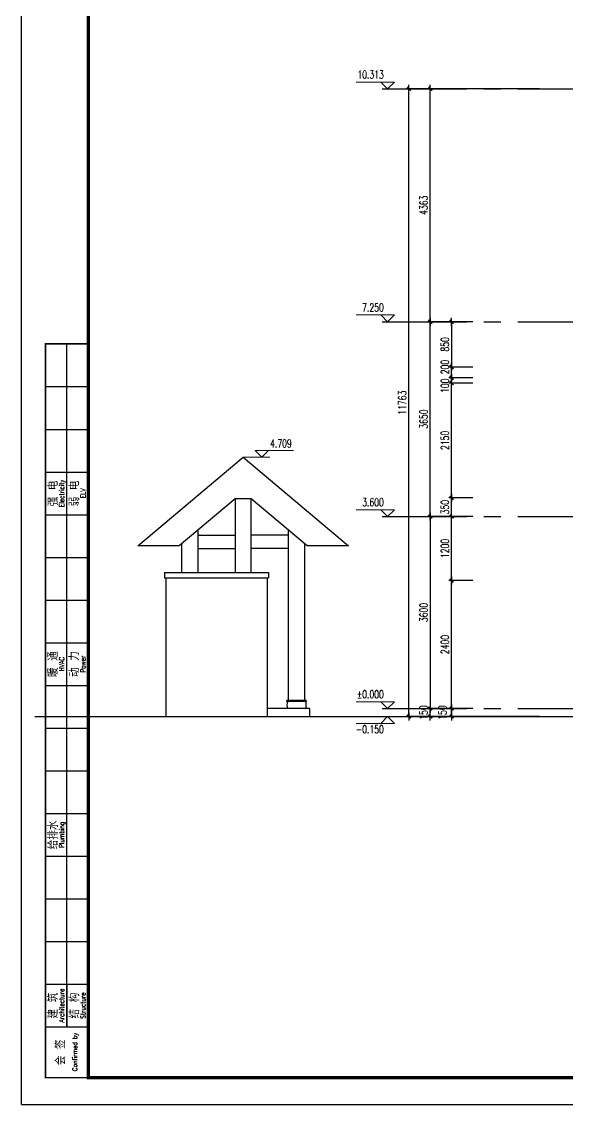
# Model space of a CAD drawing. Extents: x -395226 to -176901, y -140672 to 68263.
# Drawn here: x -274745 to -264511, y -127417 to -107127 of the extents above; entities that cross this region are included whole.
import ezdxf
from ezdxf.enums import TextEntityAlignment as Align

# ---------------------------------------------------------------- set-up
doc = ezdxf.new("R2010")
doc.units = 0
doc.header["$LTSCALE"] = 1000
doc.header["$MEASUREMENT"] = 0
doc.linetypes.add('ACAD_ISO08W100', pattern=[36, 24, -3, 6, -3])
doc.linetypes.add('CENTER', pattern=[50.8, 31.75, -6.35, 6.35, -6.35])
doc.layers.get('0').update_dxf_attribs({"linetype": 'CONTINUOUS'})
doc.layers.get('Defpoints').update_dxf_attribs({"linetype": 'CONTINUOUS'})
for name, color, linetype in [('A-DIM', 201, 'CONTINUOUS'), ('A-DOTE', 8, 'ACAD_ISO08W100'), ('A-FACADE', 5, 'CONTINUOUS'), ('A-PUB-DIM', 3, 'CONTINUOUS'), ('A-ROOF', 7, 'CONTINUOUS'), ('A-SITE', 7, 'CONTINUOUS'), ('MAP-B4_5-AD05-01$0$A-WALL', 2, 'CONTINUOUS'), ('图框', 7, 'CONTINUOUS')]:
    doc.layers.add(name, color=color, linetype=linetype)
doc.layers.add('A-LEVEL', color=135, linetype='CONTINUOUS', lineweight=0)
doc.styles.add('DIM_FONT', font='SIMPLEX', dxfattribs={"width": 0.7, "bigfont": 'GBCBIG'})
doc.styles.add('TJHZTXT', font='tjromans.shx', dxfattribs={"width": 0.8, "bigfont": 'tjhztxt.shx'})
doc.styles.add('TKZ2_tjkts.shx', font='tjromant.shx', dxfattribs={"bigfont": 'tjkts.shx'})
doc.styles.add('zjz', font='tjromans.shx', dxfattribs={"width": 0.7, "height": 500, "bigfont": 'tjhztxt.shx'})
doc.dimstyles.new('DIM100', dxfattribs={"dimscale": 100, "dimtxt": 3, "dimasz": 0.01, "dimexe": 1, "dimexo": 1, "dimgap": 1, "dimtad": 1, "dimdec": 0, "dimzin": 0, "dimdsep": 46, "dimtxsty": 'DIM_FONT', "dimblk1": '_DIMX', "dimblk2": '_DIMX', "dimsah": 1, "dimcen": 0.01, "dimclrd": 256, "dimclre": 256, "dimclrt": 7, "dimadec": 0, "dimazin": 0, "dimtfac": 1, "dimtdec": 0, "dimtix": 1, "dimtmove": 2, "dimatfit": 3, "dimldrblk": '_DIMX', "dimfxl": 0, "dimtolj": 1, "dimtzin": 5, "dimarcsym": 0})

# ---------------------------------------------------------------- blocks, each defined once
blk = doc.blocks.new('MAP-B4_5-AD05-01$0$A$C522539DE')
at = {"layer": 'MAP-B4_5-AD05-01$0$A-WALL', "color": 0}
for p, q in [((-278, -15), (-278, -10)), ((-268, 0), (82, 0)), ((82, -25), (-268, -25)), ((92, -15), (92, -10))]:
    blk.add_line(p, q, dxfattribs=at)
for centre, radius, start, end in [((-268, -10), 10, 90, 180), ((-268, -15), 10, 180, 270), ((-50, -91), 223, 162.7687, 197.2313), ((-135, -91), 223, 342.7687, 17.2313), ((82, -10), 10, 0, 90), ((82, -15), 10, 270, 0)]:
    blk.add_arc(centre, radius, start, end, dxfattribs=at)
blk = doc.blocks.new('A$C27EA7CCC')
at = {"layer": 'A-LEVEL', "linetype": 'ByBlock'}
blk.add_lwpolyline([(1018, 509), (509, 0), (0, 509), (2880, 509)], dxfattribs=at)
at = {"layer": 'A-LEVEL', "style": 'zjz', "width": 0.7}
for tag, p in [('-6.000（建筑）', (3635, 1346)), ('-6.300（结构）', (3635, 645))]:
    blk.add_attdef(tag, text='', height=600, dxfattribs=at).set_placement(p, align=Align.RIGHT)
blk = doc.blocks.new('_DIMX')
blk.add_line((-150, 0), (150, 0))
at = {"const_width": 50}
blk.add_lwpolyline([(-70, -70), (70, 70)], dxfattribs=at)
blk = doc.blocks.new('*D889')
at = {"layer": 'A-PUB-DIM', "lineweight": -2}
for p, q in [((-265032, -108387), (-267531, -108387)), ((-267481, -120150), (-267481, -108387)), ((-265032, -120150), (-267531, -120150))]:
    blk.add_line(p, q, dxfattribs=at)
at = {"layer": 'Defpoints', "color": 0}
for p in [(-267481, -108387), (-264982, -108387), (-264982, -120150)]:
    blk.add_point(p, dxfattribs=at)
at = {"layer": 'A-PUB-DIM', "lineweight": -2, "xscale": 0.5, "yscale": 0.5, "zscale": 0.5}
for p, rotation in [((-267481, -108387), 90), ((-267481, -120150), 270)]:
    blk.add_blockref('_DIMX', p, dxfattribs=dict(at, rotation=rotation))
at = {"layer": 'A-PUB-DIM', "insert": (-267606, -114268), "char_height": 150, "attachment_point": 5, "rotation": 90, "style": 'DIM_FONT'}
blk.add_mtext('\\A1;11763', dxfattribs=at)
blk = doc.blocks.new('*D890')
at = {"layer": 'A-PUB-DIM', "lineweight": -2}
for p, q in [((-266532, -116400), (-267131, -116400)), ((-267081, -116401), (-267081, -120000)), ((-266532, -120000), (-267131, -120000))]:
    blk.add_line(p, q, dxfattribs=at)
at = {"layer": 'Defpoints', "color": 0}
for p in [(-266482, -116400), (-267081, -120000), (-266482, -120000)]:
    blk.add_point(p, dxfattribs=at)
at = {"layer": 'A-PUB-DIM', "lineweight": -2, "xscale": 0.5, "yscale": 0.5, "zscale": 0.5}
for p, rotation in [((-267081, -116400), 90), ((-267081, -120000), 270)]:
    blk.add_blockref('_DIMX', p, dxfattribs=dict(at, rotation=rotation))
at = {"layer": 'A-PUB-DIM', "insert": (-267206, -118200), "char_height": 150, "attachment_point": 5, "rotation": 90, "style": 'DIM_FONT'}
blk.add_mtext('\\A1;3600', dxfattribs=at)
blk = doc.blocks.new('*D891')
at = {"layer": 'A-PUB-DIM', "lineweight": -2}
for p, q in [((-266532, -112750), (-267131, -112750)), ((-267081, -116400), (-267081, -112751)), ((-266532, -116400), (-267131, -116400))]:
    blk.add_line(p, q, dxfattribs=at)
at = {"layer": 'Defpoints', "color": 0}
for p in [(-267081, -112750), (-266482, -112750), (-266482, -116400)]:
    blk.add_point(p, dxfattribs=at)
at = {"layer": 'A-PUB-DIM', "lineweight": -2, "xscale": 0.5, "yscale": 0.5, "zscale": 0.5}
for p, rotation in [((-267081, -112750), 90), ((-267081, -116400), 270)]:
    blk.add_blockref('_DIMX', p, dxfattribs=dict(at, rotation=rotation))
at = {"layer": 'A-PUB-DIM', "insert": (-267206, -114575), "char_height": 150, "attachment_point": 5, "rotation": 90, "style": 'DIM_FONT'}
blk.add_mtext('\\A1;3650', dxfattribs=at)
blk = doc.blocks.new('*D892')
at = {"layer": 'A-PUB-DIM', "lineweight": -2}
for p, q in [((-266532, -120000), (-267131, -120000)), ((-267081, -120000), (-267081, -119999)), ((-267081, -120150), (-267081, -120000)), ((-266532, -120150), (-267131, -120150)), ((-267081, -120151), (-267081, -120151))]:
    blk.add_line(p, q, dxfattribs=at)
at = {"layer": 'Defpoints', "color": 0}
for p in [(-267081, -120000), (-266482, -120000), (-266482, -120150)]:
    blk.add_point(p, dxfattribs=at)
at = {"layer": 'A-PUB-DIM', "lineweight": -2, "xscale": 0.5, "yscale": 0.5, "zscale": 0.5}
for p, rotation in [((-267081, -120000), 270), ((-267081, -120150), 90)]:
    blk.add_blockref('_DIMX', p, dxfattribs=dict(at, rotation=rotation))
at = {"layer": 'A-PUB-DIM', "insert": (-267206, -120075), "char_height": 150, "attachment_point": 5, "rotation": 90, "style": 'DIM_FONT'}
blk.add_mtext('\\A1;150', dxfattribs=at)
blk = doc.blocks.new('*D893')
at = {"layer": 'A-DIM', "lineweight": -2}
for p, q in [((-266281, -120000), (-266731, -120000)), ((-266681, -120150), (-266681, -120001)), ((-266281, -120150), (-266731, -120150))]:
    blk.add_line(p, q, dxfattribs=at)
at = {"layer": 'Defpoints', "color": 0}
for p in [(-266681, -120000), (-266231, -120000), (-266231, -120150)]:
    blk.add_point(p, dxfattribs=at)
at = {"layer": 'A-DIM', "lineweight": -2, "xscale": 0.5, "yscale": 0.5, "zscale": 0.5}
for p, rotation in [((-266681, -120000), 90), ((-266681, -120150), 270)]:
    blk.add_blockref('_DIMX', p, dxfattribs=dict(at, rotation=rotation))
at = {"layer": 'A-DIM', "insert": (-266853, -120075), "char_height": 150, "attachment_point": 5, "rotation": 90, "style": 'DIM_FONT'}
blk.add_mtext('\\A1;150', dxfattribs=at)
blk = doc.blocks.new('*D894')
at = {"layer": 'A-DIM', "lineweight": -2}
for p, q in [((-266281, -117600), (-266731, -117600)), ((-266681, -120000), (-266681, -117601)), ((-266281, -120000), (-266731, -120000))]:
    blk.add_line(p, q, dxfattribs=at)
at = {"layer": 'Defpoints', "color": 0}
for p in [(-266681, -117600), (-266231, -117600), (-266231, -120000)]:
    blk.add_point(p, dxfattribs=at)
at = {"layer": 'A-DIM', "lineweight": -2, "xscale": 0.5, "yscale": 0.5, "zscale": 0.5}
for p, rotation in [((-266681, -117600), 90), ((-266681, -120000), 270)]:
    blk.add_blockref('_DIMX', p, dxfattribs=dict(at, rotation=rotation))
at = {"layer": 'A-DIM', "insert": (-266806, -118800), "char_height": 150, "attachment_point": 5, "rotation": 90, "style": 'DIM_FONT'}
blk.add_mtext('\\A1;2400', dxfattribs=at)
blk = doc.blocks.new('*D895')
at = {"layer": 'A-DIM', "lineweight": -2}
for p, q in [((-266281, -116400), (-266731, -116400)), ((-266681, -117600), (-266681, -116401)), ((-266281, -117600), (-266731, -117600))]:
    blk.add_line(p, q, dxfattribs=at)
at = {"layer": 'Defpoints', "color": 0}
for p in [(-266681, -116400), (-266231, -116400), (-266231, -117600)]:
    blk.add_point(p, dxfattribs=at)
at = {"layer": 'A-DIM', "lineweight": -2, "xscale": 0.5, "yscale": 0.5, "zscale": 0.5}
for p, rotation in [((-266681, -116400), 90), ((-266681, -117600), 270)]:
    blk.add_blockref('_DIMX', p, dxfattribs=dict(at, rotation=rotation))
at = {"layer": 'A-DIM', "insert": (-266806, -117000), "char_height": 150, "attachment_point": 5, "rotation": 90, "style": 'DIM_FONT'}
blk.add_mtext('\\A1;1200', dxfattribs=at)
blk = doc.blocks.new('*D896')
at = {"layer": 'A-DIM', "lineweight": -2}
for p, q in [((-266281, -116050), (-266731, -116050)), ((-266681, -116050), (-266681, -116049)), ((-266681, -116400), (-266681, -116050)), ((-266281, -116400), (-266731, -116400)), ((-266681, -116401), (-266681, -116401))]:
    blk.add_line(p, q, dxfattribs=at)
at = {"layer": 'Defpoints', "color": 0}
for p in [(-266681, -116050), (-266231, -116050), (-266231, -116400)]:
    blk.add_point(p, dxfattribs=at)
at = {"layer": 'A-DIM', "lineweight": -2, "xscale": 0.5, "yscale": 0.5, "zscale": 0.5}
for p, rotation in [((-266681, -116050), 270), ((-266681, -116400), 90)]:
    blk.add_blockref('_DIMX', p, dxfattribs=dict(at, rotation=rotation))
at = {"layer": 'A-DIM', "insert": (-266806, -116225), "char_height": 150, "attachment_point": 5, "rotation": 90, "style": 'DIM_FONT'}
blk.add_mtext('\\A1;350', dxfattribs=at)
blk = doc.blocks.new('*D897')
at = {"layer": 'A-DIM', "lineweight": -2}
for p, q in [((-266281, -113900), (-266731, -113900)), ((-266681, -116050), (-266681, -113901)), ((-266281, -116050), (-266731, -116050))]:
    blk.add_line(p, q, dxfattribs=at)
at = {"layer": 'Defpoints', "color": 0}
for p in [(-266681, -113900), (-266231, -113900), (-266231, -116050)]:
    blk.add_point(p, dxfattribs=at)
at = {"layer": 'A-DIM', "lineweight": -2, "xscale": 0.5, "yscale": 0.5, "zscale": 0.5}
for p, rotation in [((-266681, -113900), 90), ((-266681, -116050), 270)]:
    blk.add_blockref('_DIMX', p, dxfattribs=dict(at, rotation=rotation))
at = {"layer": 'A-DIM', "insert": (-266806, -114975), "char_height": 150, "attachment_point": 5, "rotation": 90, "style": 'DIM_FONT'}
blk.add_mtext('\\A1;2150', dxfattribs=at)
blk = doc.blocks.new('*D898')
at = {"layer": 'A-DIM', "lineweight": -2}
for p, q in [((-266281, -113800), (-266731, -113800)), ((-266681, -113800), (-266681, -113799)), ((-266681, -113900), (-266681, -113800)), ((-266281, -113900), (-266731, -113900)), ((-266681, -113901), (-266681, -113901))]:
    blk.add_line(p, q, dxfattribs=at)
at = {"layer": 'Defpoints', "color": 0}
for p in [(-266681, -113800), (-266231, -113800), (-266231, -113900)]:
    blk.add_point(p, dxfattribs=at)
at = {"layer": 'A-DIM', "lineweight": -2, "xscale": 0.5, "yscale": 0.5, "zscale": 0.5}
for p, rotation in [((-266681, -113800), 270), ((-266681, -113900), 90)]:
    blk.add_blockref('_DIMX', p, dxfattribs=dict(at, rotation=rotation))
at = {"layer": 'A-DIM', "insert": (-266806, -113950), "char_height": 150, "attachment_point": 5, "rotation": 90, "style": 'DIM_FONT'}
blk.add_mtext('\\A1;100', dxfattribs=at)
blk = doc.blocks.new('*D899')
at = {"layer": 'A-DIM', "lineweight": -2}
for p, q in [((-266281, -113600), (-266731, -113600)), ((-266681, -113800), (-266681, -113601)), ((-266281, -113800), (-266731, -113800))]:
    blk.add_line(p, q, dxfattribs=at)
at = {"layer": 'Defpoints', "color": 0}
for p in [(-266681, -113600), (-266231, -113600), (-266231, -113800)]:
    blk.add_point(p, dxfattribs=at)
at = {"layer": 'A-DIM', "lineweight": -2, "xscale": 0.5, "yscale": 0.5, "zscale": 0.5}
for p, rotation in [((-266681, -113600), 90), ((-266681, -113800), 270)]:
    blk.add_blockref('_DIMX', p, dxfattribs=dict(at, rotation=rotation))
at = {"layer": 'A-DIM', "insert": (-266806, -113600), "char_height": 150, "attachment_point": 5, "rotation": 90, "style": 'DIM_FONT'}
blk.add_mtext('\\A1;200', dxfattribs=at)
blk = doc.blocks.new('*D900')
at = {"layer": 'A-PUB-DIM', "lineweight": -2}
for p, q in [((-266532, -108387), (-267131, -108387)), ((-267081, -112750), (-267081, -108387)), ((-266532, -112750), (-267131, -112750))]:
    blk.add_line(p, q, dxfattribs=at)
at = {"layer": 'Defpoints', "color": 0}
for p in [(-267081, -108387), (-266482, -108387), (-266482, -112750)]:
    blk.add_point(p, dxfattribs=at)
at = {"layer": 'A-PUB-DIM', "lineweight": -2, "xscale": 0.5, "yscale": 0.5, "zscale": 0.5}
for p, rotation in [((-267081, -108387), 90), ((-267081, -112750), 270)]:
    blk.add_blockref('_DIMX', p, dxfattribs=dict(at, rotation=rotation))
at = {"layer": 'A-PUB-DIM', "insert": (-267206, -110568), "char_height": 150, "attachment_point": 5, "rotation": 90, "style": 'DIM_FONT'}
blk.add_mtext('\\A1;4363', dxfattribs=at)
blk = doc.blocks.new('*D888')
at = {"layer": 'A-DIM', "lineweight": -2}
for p, q in [((-266281, -112750), (-266731, -112750)), ((-266681, -112751), (-266681, -113600)), ((-266281, -113600), (-266731, -113600))]:
    blk.add_line(p, q, dxfattribs=at)
at = {"layer": 'Defpoints', "color": 0}
for p in [(-266231, -112750), (-266681, -113600), (-266231, -113600)]:
    blk.add_point(p, dxfattribs=at)
at = {"layer": 'A-DIM', "lineweight": -2, "xscale": 0.5, "yscale": 0.5, "zscale": 0.5}
for p, rotation in [((-266681, -112750), 90), ((-266681, -113600), 270)]:
    blk.add_blockref('_DIMX', p, dxfattribs=dict(at, rotation=rotation))
at = {"layer": 'A-DIM', "insert": (-266806, -113175), "char_height": 150, "attachment_point": 5, "rotation": 90, "style": 'DIM_FONT'}
blk.add_mtext('\\A1;850', dxfattribs=at)
blk = doc.blocks.new('TJAD_TK_A0')
at = {"layer": '图框'}
for p, q in [((973, -441.7), (973, 399.3)), ((990, -412.7), (990, -156.7)), ((982, -172.7), (998, -172.7)), ((982, -188.7), (998, -188.7)), ((982, -204.7), (998, -204.7)), ((982, -220.7), (998, -220.7)), ((982, -236.7), (998, -236.7)), ((982, -252.7), (998, -252.7)), ((982, -268.7), (998, -268.7)), ((982, -284.7), (998, -284.7)), ((982, -300.7), (998, -300.7)), ((982, -316.7), (998, -316.7)), ((982, -332.7), (998, -332.7)), ((982, -348.7), (998, -348.7)), ((982, -364.7), (998, -364.7)), ((982, -380.7), (998, -380.7)), ((982, -396.7), (998, -396.7)), ((990, -396.7), (990, -412.7)), ((982, -412.7), (998, -412.7)), ((973, -441.7), (2162, -441.7))]:
    blk.add_line(p, q, dxfattribs=at)
at = {"layer": '图框', "const_width": 1.2}
blk.add_lwpolyline([(2152, -431.7), (2152, 389.3), (998, 389.3), (998, -431.7)], close=True, dxfattribs=at)
at = {"layer": '图框', "const_width": 0.6}
blk.add_lwpolyline([(998, -431.7), (982, -431.7), (982, -156.7), (998, -156.7)], dxfattribs=at)
at = {"layer": '图框', "style": 'TKZ2_tjkts.shx'}
for s, p in [('强 电', (984.79, -212.7)), ('弱 电', (992.79, -212.7)), ('暖 通', (984.79, -276.7)), ('动 力', (992.79, -276.7)), ('给排水', (984.79, -340.7)), ('建 筑', (984.79, -404.7)), ('结 构', (992.79, -404.7)), ('会 签', (987.62, -422.2))]:
    blk.add_text(s, height=3.6, rotation=90, dxfattribs=at).set_placement(p, align=Align.MIDDLE_CENTER)
at = {"layer": '图框', "style": 'TKZ2_tjkts.shx', "width": 0.8}
for s, p in [('Electricity', (988.02, -212.7)), ('ELV', (996.02, -212.7)), ('HVAC', (988.02, -276.7)), ('Power', (996.02, -276.7)), ('Plumbing', (988.02, -340.7)), ('Architecture', (988.02, -404.7)), ('Structure', (996.02, -404.7)), ('Confirmed by', (992.95, -422.09))]:
    blk.add_text(s, height=1.8, rotation=90, dxfattribs=at).set_placement(p, align=Align.MIDDLE_CENTER)

msp = doc.modelspace()

# ---------------------------------------------------------------- linework, layer by layer
at = {"layer": 'A-DOTE', "linetype": 'CENTER', "ltscale": 0.05}
for p, q in [((-267980.5, -108386.8), (-258339.7, -108386.8)), ((-267980.5, -112750.1), (-257855.5, -112750.1)), ((-267980.5, -116400.1), (-258405.5, -116400.1)), ((-267980.5, -120000.1), (-227080.5, -120000.1))]:
    msp.add_line(p, q, dxfattribs=at)
at = {"layer": 'A-FACADE'}
for p, q in [((-270739.7, -116069.3), (-270739.7, -117450.1)), ((-270439.7, -117450.1), (-270439.7, -116069.3)), ((-271439.7, -116656.7), (-271439.7, -117450.1)), ((-269739.7, -119843.1), (-269739.7, -116656.7)), ((-271739.7, -117450.1), (-271739.7, -116908.4)), ((-269439.7, -116908.4), (-269439.7, -119843.1)), ((-272064.7, -117450.1), (-270114.7, -117450.1)), ((-272064.7, -117450.1), (-272064.7, -117550.1)), ((-270114.7, -117450.1), (-270114.7, -117550.1)), ((-272064.7, -117550.1), (-270114.7, -117550.1)), ((-272039.7, -117550.1), (-272039.7, -120150.1)), ((-270139.7, -117550.1), (-270139.7, -120150.1))]:
    msp.add_line(p, q, dxfattribs=at)
for points in [[(-271439.7, -116750.1), (-270739.7, -116750.1)], [(-269739.7, -116750.1), (-270439.7, -116750.1)], [(-271439.7, -117000.1), (-270739.7, -117000.1)], [(-269739.7, -117000.1), (-270439.7, -117000.1)], [(-269339.7, -120150.1), (-269339.7, -120000.1), (-270139.7, -120000.1)]]:
    msp.add_lwpolyline(points, dxfattribs=at)
at = {"layer": 'A-LEVEL', "linetype": 'ByBlock'}
msp.add_line((-270589.7, -115290.8), (-270089.7, -115290.8), dxfattribs=at)
at = {"layer": 'A-ROOF'}
msp.add_lwpolyline([(-269390, -116950.1), (-270439.7, -116069.3), (-270739.7, -116069.3), (-271789.4, -116950.1), (-272567.2, -116950.1), (-270589.7, -115290.8), (-268612.1, -116950.1)], close=True, dxfattribs=at)
at = {"layer": 'A-SITE', "ltscale": 0.05}
msp.add_lwpolyline([(-274494.7, -120150.1), (-244099.7, -120150.1)], dxfattribs=at)

# ---------------------------------------------------------------- block references
at = {"layer": 'A-FACADE'}
msp.add_blockref('MAP-B4_5-AD05-01$0$A$C522539DE', (-269497.2, -119843.1), dxfattribs=at)
at = {"layer": 'A-LEVEL', "linetype": 'ByBlock'}
ref = msp.add_blockref('A$C27EA7CCC', (-267753.2, -108386.8), dxfattribs=dict(at, xscale=-0.25, yscale=0.25, zscale=0.25))
ref.add_attrib('-6.000（建筑）', '10.313', dxfattribs={"height": 150, "style": 'TJHZTXT', "width": 0.7}).set_placement((-267952.4, -108194.4), align=Align.RIGHT)
ref = msp.add_blockref('A$C27EA7CCC', (-267753.2, -112750.1), dxfattribs=dict(at, xscale=-0.25, yscale=0.25, zscale=0.25))
ref.add_attrib('-6.000（建筑）', '7.250', dxfattribs={"height": 150, "style": 'TJHZTXT', "width": 0.7}).set_placement((-267952.4, -112557.7), align=Align.RIGHT)
ref = msp.add_blockref('A$C27EA7CCC', (-270367.9, -115290.8), dxfattribs=dict(at, xscale=0.25, yscale=0.25, zscale=0.25))
ref.add_attrib('-6.000（建筑）', '4.709', dxfattribs={"height": 150, "style": 'TJHZTXT', "width": 0.7}).set_placement((-269679.7, -115107.1), align=Align.RIGHT)
ref = msp.add_blockref('A$C27EA7CCC', (-267753.2, -116400.1), dxfattribs=dict(at, xscale=-0.25, yscale=0.25, zscale=0.25))
ref.add_attrib('-6.000（建筑）', '3.600', dxfattribs={"height": 150, "style": 'TJHZTXT', "width": 0.7}).set_placement((-267952.4, -116207.7), align=Align.RIGHT)
ref = msp.add_blockref('A$C27EA7CCC', (-267753.2, -120000.1), dxfattribs=dict(at, xscale=-0.25, yscale=0.25, zscale=0.25))
ref.add_attrib('-6.000（建筑）', '%%p0.000', dxfattribs={"height": 150, "style": 'TJHZTXT', "width": 0.7}).set_placement((-267952.4, -119807.7), align=Align.RIGHT)
ref = msp.add_blockref('A$C27EA7CCC', (-267753.2, -120150.6), dxfattribs=dict(at, xscale=0.25, yscale=0.25, zscale=0.25, rotation=180))
ref.add_attrib('-6.000（建筑）', '-0.150', dxfattribs={"height": 150, "style": 'TJHZTXT', "width": 0.7}).set_placement((-267952.4, -120464.2), align=Align.RIGHT)
at = {"layer": '图框', "xscale": 50, "yscale": 50, "zscale": 50}
msp.add_blockref('TJAD_TK_A0', (-323394.7, -105332.1), dxfattribs=at)

# ---------------------------------------------------------------- dimensions: what is measured, and where the dimension line sits
at = {"layer": 'A-DIM'}
for p1, p2, distance, picture, middle in [((-266230.5, -112750.1), (-266230.5, -113600.1), -450, '*D888', (-266805.5, -113175.1)), ((-266230.5, -116050.1), (-266230.5, -113900.1), 450, '*D897', (-266805.5, -114975.1)), ((-266230.5, -116400.1), (-266230.5, -116050.1), 450, '*D896', (-266805.5, -116225.1)), ((-266230.5, -117600.1), (-266230.5, -116400.1), 450, '*D895', (-266805.5, -117000.1)), ((-266230.5, -120000.1), (-266230.5, -117600.1), 450, '*D894', (-266805.5, -118800.1))]:
    dim = msp.add_aligned_dim(p1=p1, p2=p2, distance=distance, dimstyle='DIM100', override={"dimscale": 50, "dimclrt": 256}, dxfattribs=at)
    dim.commit()
    dim.dimension.update_dxf_attribs({"geometry": picture, "text_midpoint": middle})
for base, p1, p2, picture, middle in [((-266680.5, -113600.1), (-266230.5, -113800.1), (-266230.5, -113600.1), '*D899', (-266805.5, -113600.1)), ((-266680.5, -113800.1), (-266230.5, -113900.1), (-266230.5, -113800.1), '*D898', (-266805.5, -113950.1)), ((-266680.5, -120000.1), (-266230.5, -120150.1), (-266230.5, -120000.1), '*D893', (-266853, -120075.1))]:
    dim = msp.add_linear_dim(base=base, p1=p1, p2=p2, angle=90, dimstyle='DIM100', override={"dimscale": 50, "dimclrt": 256}, dxfattribs=at)
    dim.commit()
    dim.dimension.update_dxf_attribs({"geometry": picture, "text_midpoint": middle, "dimtype": 129})
at = {"layer": 'A-PUB-DIM'}
for base, p1, p2, angle, picture, middle in [((-267480.5, -108386.8), (-264982.4, -120150.1), (-264982.4, -108386.8), 270, '*D889', (-267605.5, -114268.5)), ((-267080.5, -108386.8), (-266481.9, -112750.1), (-266481.9, -108386.8), 270, '*D900', (-267205.5, -110568.5)), ((-267080.5, -112750.1), (-266481.9, -116400.1), (-266481.9, -112750.1), 270, '*D891', (-267205.5, -114575.1)), ((-267080.5, -120000.1), (-266481.9, -116400.1), (-266481.9, -120000.1), 90, '*D890', (-267205.5, -118200.1)), ((-267080.5, -120000.1), (-266481.9, -120150.1), (-266481.9, -120000.1), 270, '*D892', (-267205.5, -120075.1))]:
    dim = msp.add_linear_dim(base=base, p1=p1, p2=p2, angle=angle, dimstyle='DIM100', override={"dimscale": 50, "dimclrt": 256}, dxfattribs=at)
    dim.commit()
    dim.dimension.update_dxf_attribs({"geometry": picture, "text_midpoint": middle})

doc.saveas('drawing.dxf')
